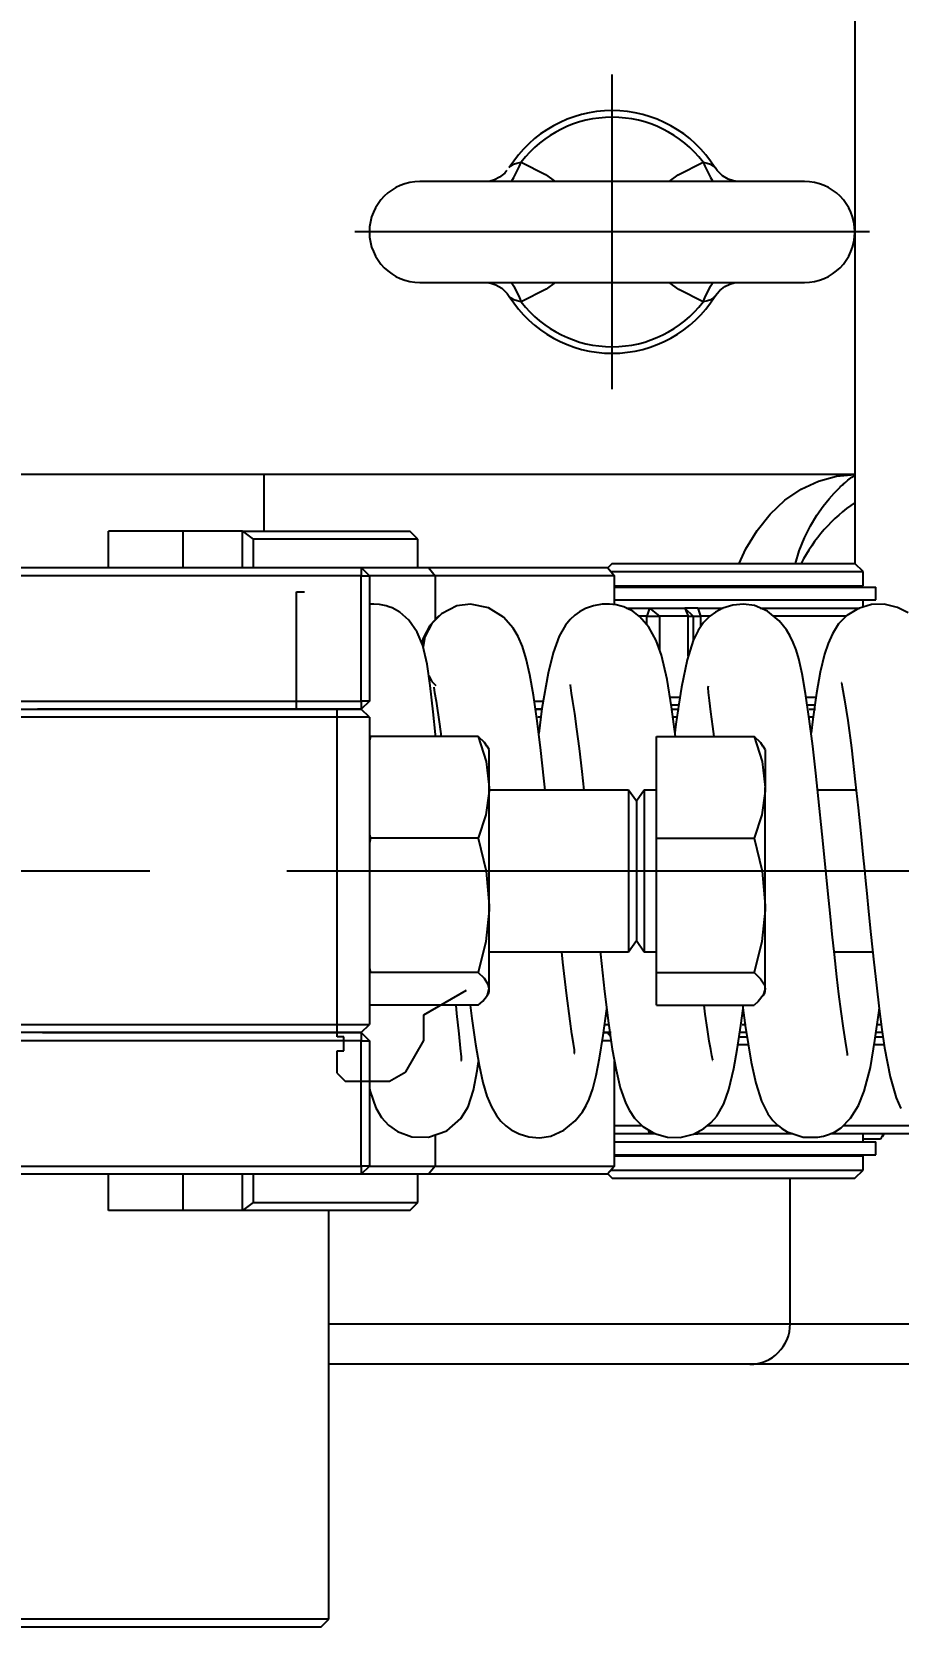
# Model space of a CAD drawing. Extents: x 4154 to 4364, y 2392 to 2546.
# Drawn here: x 4222.05 to 4230.49, y 2498.79 to 2514.34 of the extents above; entities that cross this region are included whole.
import ezdxf

# ---------------------------------------------------------------- set-up
doc = ezdxf.new("R2010")
doc.units = 0
doc.header["$LTSCALE"] = 1.5
doc.header["$MEASUREMENT"] = 0
doc.header["$PDSIZE"] = -1
doc.linetypes.add('CENTER', pattern=[10.16, 6.35, -1.27, 1.27, -1.27])
doc.layers.get('0').update_dxf_attribs({"color": 2})
doc.layers.add('1', color=7, linetype='Continuous')
doc.layers.add('SL', color=7, linetype='Continuous')
doc.styles.add('KWHS', font='ROMANS', dxfattribs={"bigfont": 'GHS'})
doc.styles.get("Standard").update_dxf_attribs({"font": 'romans.shx', "width": 0.9})
doc.dimstyles.get("Standard").update_dxf_attribs({"dimtxt": 0.18, "dimasz": 0.18, "dimexe": 0.18, "dimexo": 0.0625, "dimgap": 0.09, "dimtad": 0, "dimtih": 1, "dimtoh": 1, "dimdec": 4, "dimzin": 0, "dimdsep": 46, "dimtxsty": 'Standard', "dimcen": 0.09, "dimadec": 0, "dimazin": 0, "dimtfac": 1, "dimtdec": 4, "dimtofl": 0, "dimtmove": 0, "dimatfit": 0, "dimfxl": 1, "dimtolj": 1, "dimtzin": 0, "dimarcsym": 0})

# ---------------------------------------------------------------- blocks, each defined once
blk = doc.blocks.new('*D55')
at = {"layer": '1', "color": 1, "linetype": 'Continuous', "lineweight": 0}
for p, q in [((4171.689, 2507.369), (4171.689, 2529.363)), ((4238.783, 2507.369), (4238.783, 2529.363)), ((4173.189, 2528.863), (4237.283, 2528.863))]:
    blk.add_line(p, q, dxfattribs=at)
at = {"layer": '1', "color": 1, "linetype": 'Continuous'}
for points in [[(4173.189, 2529.113), (4173.189, 2528.613), (4171.689, 2528.863)], [(4237.283, 2529.113), (4237.283, 2528.613), (4238.783, 2528.863)]]:
    blk.add_solid(points, dxfattribs=at)
at = {"layer": 'Defpoints', "color": 0, "linetype": 'Continuous'}
for p in [(4238.783, 2528.863), (4171.689, 2506.869), (4238.783, 2506.869)]:
    blk.add_point(p, dxfattribs=at)
at = {"layer": '1', "color": 1, "linetype": 'Continuous', "insert": (4205.236, 2530.113), "char_height": 1.5, "attachment_point": 5, "style": 'KWHS'}
blk.add_mtext('\\A1;851', dxfattribs=at)
blk = doc.blocks.new('*D57')
at = {"layer": '1', "color": 1, "linetype": 'Continuous', "lineweight": 0}
for p, q in [((4228.978, 2519.483), (4237.739, 2519.483)), ((4237.239, 2517.983), (4237.239, 2513.888)), ((4230.713, 2512.388), (4237.739, 2512.388))]:
    blk.add_line(p, q, dxfattribs=at)
at = {"layer": '1', "color": 1, "linetype": 'Continuous'}
for points in [[(4236.989, 2517.983), (4237.489, 2517.983), (4237.239, 2519.483)], [(4236.989, 2513.888), (4237.489, 2513.888), (4237.239, 2512.388)]]:
    blk.add_solid(points, dxfattribs=at)
at = {"layer": 'Defpoints', "color": 0, "linetype": 'Continuous'}
for p in [(4228.478, 2519.483), (4230.213, 2512.388), (4237.239, 2512.388)]:
    blk.add_point(p, dxfattribs=at)
at = {"layer": '1', "color": 1, "linetype": 'Continuous', "insert": (4235.989, 2515.936), "char_height": 1.5, "attachment_point": 5, "rotation": 90, "style": 'KWHS'}
blk.add_mtext('\\A1;90', dxfattribs=at)

msp = doc.modelspace()

# ---------------------------------------------------------------- linework, layer by layer
at = {"color": 7, "linetype": 'Continuous'}
for p, q in [((4230.07147, 2521.84866), (4230.07147, 2510.02246)), ((4226.68024, 2512.98626), (4226.65904, 2512.95992)), ((4226.70427, 2513.01594), (4226.72035, 2513.03274)), ((4226.72035, 2513.03274), (4226.74589, 2513.04793)), ((4226.74589, 2513.04793), (4226.77846, 2513.05918)), ((4226.7652, 2512.95147), (4226.78365, 2512.98869)), ((4226.77846, 2513.05918), (4226.81949, 2513.06949)), ((4226.78365, 2512.98869), (4226.80186, 2513.0283)), ((4226.80186, 2513.0283), (4226.81949, 2513.06949)), ((4226.81949, 2513.06949), (4227.05818, 2512.94737)), ((4228.34867, 2512.94388), (4228.59297, 2513.06949)), ((4228.59297, 2513.06949), (4228.63185, 2513.05974)), ((4228.59297, 2513.06949), (4228.61059, 2513.0283)), ((4228.61059, 2513.0283), (4228.62881, 2512.98869)), ((4228.62881, 2512.98869), (4228.64725, 2512.95147)), ((4228.63185, 2513.05974), (4228.66499, 2513.04864)), ((4228.66499, 2513.04864), (4228.69135, 2513.03333)), ((4228.69135, 2513.03333), (4228.70818, 2513.01594)), ((4228.72783, 2512.98819), (4228.7104, 2513.0173)), ((4228.78126, 2512.93599), (4228.72783, 2512.98819)), ((4229.57871, 2512.88046), (4225.83374, 2512.88046)), ((4226.484, 2512.88052), (4226.48019, 2512.88061)), ((4226.51607, 2512.88407), (4226.484, 2512.88052)), ((4226.55895, 2512.89606), (4226.51607, 2512.88407)), ((4226.60861, 2512.92049), (4226.55895, 2512.89606)), ((4226.65904, 2512.95992), (4226.60861, 2512.92049)), ((4226.72492, 2512.88046), (4226.72915, 2512.88719)), ((4226.72915, 2512.88719), (4226.74691, 2512.91741)), ((4226.74691, 2512.91741), (4226.7652, 2512.95147)), ((4227.05818, 2512.94737), (4227.15117, 2512.88046)), ((4228.26083, 2512.88046), (4228.34867, 2512.94388)), ((4228.64725, 2512.95147), (4228.66554, 2512.91741)), ((4228.66554, 2512.91741), (4228.68331, 2512.88719)), ((4228.68331, 2512.88719), (4228.68753, 2512.88046)), ((4228.83807, 2512.90237), (4228.78126, 2512.93599)), ((4228.88793, 2512.88579), (4228.83807, 2512.90237)), ((4228.92632, 2512.8806), (4228.88793, 2512.88579)), ((4228.93153, 2512.88066), (4228.92632, 2512.8806)), ((4225.83374, 2511.89494), (4229.57871, 2511.89494)), ((4226.48093, 2511.89474), (4226.48613, 2511.8948)), ((4226.48613, 2511.8948), (4226.52453, 2511.88961)), ((4226.52453, 2511.88961), (4226.57438, 2511.87303)), ((4226.72492, 2511.89494), (4226.72915, 2511.88821)), ((4226.72915, 2511.88821), (4226.74691, 2511.858)), ((4227.15162, 2511.89494), (4227.06378, 2511.83153)), ((4228.35428, 2511.82804), (4228.26128, 2511.89494)), ((4228.66554, 2511.858), (4228.68331, 2511.88821)), ((4228.68331, 2511.88821), (4228.68753, 2511.89494)), ((4228.80384, 2511.85491), (4228.8535, 2511.87934)), ((4228.8535, 2511.87934), (4228.89638, 2511.89133)), ((4228.89638, 2511.89133), (4228.92845, 2511.89488)), ((4228.92845, 2511.89488), (4228.93226, 2511.89479)), ((4226.57438, 2511.87303), (4226.6312, 2511.83941)), ((4226.6312, 2511.83941), (4226.68462, 2511.78722)), ((4226.68462, 2511.78722), (4226.70205, 2511.7581)), ((4226.7211, 2511.74207), (4226.70427, 2511.75946)), ((4226.74747, 2511.72677), (4226.7211, 2511.74207)), ((4226.74691, 2511.858), (4226.7652, 2511.82393)), ((4226.7806, 2511.71566), (4226.74747, 2511.72677)), ((4226.7652, 2511.82393), (4226.78365, 2511.78671)), ((4226.78365, 2511.78671), (4226.80186, 2511.7471)), ((4226.80186, 2511.7471), (4226.81949, 2511.70591)), ((4227.06378, 2511.83153), (4226.81949, 2511.70591)), ((4228.59297, 2511.70591), (4228.35428, 2511.82804)), ((4228.59297, 2511.70591), (4228.61059, 2511.7471)), ((4228.61059, 2511.7471), (4228.62881, 2511.78671)), ((4228.62881, 2511.78671), (4228.64725, 2511.82393)), ((4228.66656, 2511.72747), (4228.63399, 2511.71622)), ((4228.64725, 2511.82393), (4228.66554, 2511.858)), ((4228.69211, 2511.74266), (4228.66656, 2511.72747)), ((4228.70818, 2511.75946), (4228.69211, 2511.74266)), ((4228.70818, 2511.75946), (4228.72857, 2511.78817)), ((4228.72857, 2511.78817), (4228.75212, 2511.81435)), ((4228.75212, 2511.81435), (4228.75476, 2511.81693)), ((4228.75422, 2511.81611), (4228.80384, 2511.85491)), ((4226.81949, 2511.70591), (4226.7806, 2511.71566)), ((4228.63399, 2511.71622), (4228.59297, 2511.70591)), ((4230.07147, 2510.02246), (4218.63947, 2510.02246)), ((4224.31605, 2509.47057), (4224.31605, 2510.02246)), ((4229.89194, 2510.00641), (4230.07147, 2510.02246)), ((4230.04301, 2509.99753), (4230.06412, 2510.01078)), ((4230.06347, 2510.01037), (4230.07472, 2510.01646)), ((4230.07147, 2510.02246), (4230.07147, 2509.75238)), ((4229.38947, 2509.77215), (4229.54744, 2509.87997)), ((4229.54744, 2509.87997), (4229.71607, 2509.95859)), ((4229.71607, 2509.95859), (4229.89194, 2510.00641)), ((4229.86797, 2509.84026), (4229.90186, 2509.87527)), ((4229.90186, 2509.87527), (4229.91863, 2509.8918)), ((4229.91863, 2509.8918), (4229.92674, 2509.89963)), ((4229.92674, 2509.89963), (4229.93252, 2509.90513)), ((4229.93252, 2509.90513), (4229.93924, 2509.91147)), ((4229.93924, 2509.91147), (4229.95033, 2509.92175)), ((4229.95033, 2509.92175), (4229.96709, 2509.93687)), ((4229.95189, 2509.92321), (4229.95193, 2509.92325)), ((4229.95193, 2509.92325), (4229.95594, 2509.9269)), ((4229.95594, 2509.9269), (4229.96835, 2509.93804)), ((4229.96709, 2509.93687), (4229.98137, 2509.94909)), ((4229.96835, 2509.93804), (4230.00257, 2509.9671)), ((4230.00257, 2509.9671), (4230.04301, 2509.99753)), ((4229.24539, 2509.63732), (4229.38947, 2509.77215)), ((4229.69972, 2509.62683), (4229.76158, 2509.71436)), ((4229.76158, 2509.71436), (4229.81918, 2509.78582)), ((4229.81918, 2509.78582), (4229.86797, 2509.84026)), ((4230.07147, 2509.75048), (4230.07147, 2509.15521)), ((4229.11812, 2509.47824), (4229.24539, 2509.63732)), ((4229.63775, 2509.52421), (4229.69972, 2509.62683)), ((4223.52505, 2509.47057), (4222.79931, 2509.47057)), ((4222.79931, 2509.11579), (4222.79931, 2509.47057)), ((4224.1055, 2509.47057), (4223.52505, 2509.47057)), ((4223.52505, 2509.11579), (4223.52505, 2509.47057)), ((4223.52505, 2509.11579), (4223.52505, 2509.47057)), ((4224.1055, 2509.47057), (4224.1057, 2509.47057)), ((4224.1055, 2509.11579), (4224.1055, 2509.47057)), ((4224.1057, 2509.47057), (4224.209, 2509.39173)), ((4224.1057, 2509.47057), (4225.73519, 2509.47057)), ((4224.209, 2509.39173), (4224.209, 2509.11579)), ((4225.81403, 2509.39173), (4224.209, 2509.39173)), ((4225.81403, 2509.39173), (4225.73519, 2509.47057)), ((4225.81403, 2509.11579), (4225.81403, 2509.39173)), ((4229.01026, 2509.29813), (4229.11812, 2509.47824)), ((4229.52787, 2509.27792), (4229.57937, 2509.40751)), ((4229.57937, 2509.40751), (4229.63775, 2509.52421)), ((4228.94495, 2509.15521), (4229.01026, 2509.29813)), ((4229.49161, 2509.15521), (4229.52787, 2509.27792)), ((4221.08355, 2509.11579), (4225.26215, 2509.11579)), ((4225.26215, 2509.11579), (4225.91738, 2509.11579)), ((4225.26215, 2509.11579), (4225.34099, 2509.03694)), ((4225.26215, 2509.11579), (4225.26215, 2509.03694)), ((4225.91738, 2509.11579), (4227.66058, 2509.11579)), ((4225.91738, 2509.11579), (4225.98024, 2509.03694)), ((4227.66058, 2509.11579), (4227.72874, 2509.03694)), ((4227.70623, 2509.15521), (4227.66347, 2509.11245)), ((4227.69466, 2509.07636), (4230.15031, 2509.07636)), ((4227.70623, 2509.15521), (4230.07147, 2509.15521)), ((4230.15031, 2509.07636), (4230.07147, 2509.15521)), ((4230.15031, 2509.07636), (4230.07147, 2509.15521)), ((4230.15031, 2508.93839), (4230.15031, 2509.07636)), ((4230.15031, 2508.93839), (4230.15031, 2509.07636)), ((4225.26215, 2509.03694), (4221.08355, 2509.03694)), ((4225.26215, 2509.03694), (4225.34099, 2509.03694)), ((4225.26215, 2507.8149), (4225.26215, 2509.03694)), ((4225.98024, 2509.03694), (4225.34099, 2509.03694)), ((4225.34099, 2509.03694), (4225.34099, 2507.8149)), ((4227.72874, 2509.03694), (4225.98024, 2509.03694)), ((4225.98024, 2509.03694), (4225.98024, 2508.60527)), ((4227.72874, 2508.75453), (4227.72874, 2509.03694)), ((4227.72874, 2508.93839), (4230.15031, 2508.93839)), ((4227.72874, 2508.92657), (4230.27571, 2508.92657)), ((4230.08329, 2508.92657), (4230.08329, 2508.93839)), ((4230.08329, 2508.92657), (4230.08329, 2508.93839)), ((4230.27571, 2508.80042), (4230.27571, 2508.92657)), ((4230.27571, 2508.80042), (4230.27571, 2508.92657)), ((4224.63141, 2508.87926), (4224.71026, 2508.87926)), ((4224.63141, 2507.73606), (4224.63141, 2508.87926)), ((4227.72874, 2508.80042), (4230.27571, 2508.80042)), ((4230.15031, 2508.73064), (4230.15031, 2508.80042)), ((4225.3854, 2508.76059), (4225.34099, 2508.75868)), ((4225.43972, 2508.75619), (4225.3854, 2508.76059)), ((4225.50338, 2508.74292), (4225.43972, 2508.75619)), ((4225.53025, 2508.73456), (4225.50338, 2508.74292)), ((4225.56151, 2508.72254), (4225.53025, 2508.73456)), ((4225.63696, 2508.68138), (4225.56151, 2508.72254)), ((4225.72612, 2508.60362), (4225.63696, 2508.68138)), ((4226.01783, 2508.64547), (4225.93119, 2508.55281)), ((4226.0437, 2508.66641), (4225.94941, 2508.5718)), ((4226.19454, 2508.74208), (4226.0437, 2508.66641)), ((4226.32651, 2508.761), (4226.19454, 2508.74208)), ((4226.50104, 2508.72525), (4226.32651, 2508.761)), ((4226.64642, 2508.63331), (4226.50104, 2508.72525)), ((4226.74259, 2508.52502), (4226.64642, 2508.63331)), ((4227.29829, 2508.61129), (4227.25223, 2508.55586)), ((4227.34324, 2508.65204), (4227.29829, 2508.61129)), ((4227.38778, 2508.68368), (4227.34324, 2508.65204)), ((4227.44734, 2508.71592), (4227.38778, 2508.68368)), ((4227.52377, 2508.74359), (4227.44734, 2508.71592)), ((4227.61005, 2508.75905), (4227.52377, 2508.74359)), ((4227.68185, 2508.76019), (4227.61005, 2508.75905)), ((4227.74375, 2508.75271), (4227.68185, 2508.76019)), ((4227.79468, 2508.74045), (4227.74375, 2508.75271)), ((4227.81934, 2508.73238), (4227.79468, 2508.74045)), ((4227.84624, 2508.72181), (4227.81934, 2508.73238)), ((4227.90644, 2508.69038), (4227.84624, 2508.72181)), ((4227.84669, 2508.72158), (4228.07093, 2508.72158)), ((4227.97392, 2508.63928), (4227.90644, 2508.69038)), ((4228.04461, 2508.64274), (4227.96935, 2508.64274)), ((4228.06366, 2508.53509), (4227.97392, 2508.63928)), ((4228.07093, 2508.72158), (4228.04461, 2508.64274)), ((4228.04461, 2508.64274), (4228.16599, 2508.64274)), ((4228.04461, 2508.5572), (4228.04461, 2508.64274)), ((4228.07093, 2508.72158), (4228.16599, 2508.64274)), ((4228.07093, 2508.72158), (4228.4158, 2508.72158)), ((4228.16599, 2508.64274), (4228.16599, 2508.31736)), ((4228.44827, 2508.64274), (4228.16599, 2508.64274)), ((4228.54078, 2508.72158), (4228.4158, 2508.72158)), ((4228.4158, 2508.72158), (4228.49464, 2508.64274)), ((4228.4158, 2508.72158), (4228.44827, 2508.64274)), ((4228.44827, 2508.64274), (4228.49464, 2508.64274)), ((4228.44827, 2508.2542), (4228.44827, 2508.64274)), ((4228.49464, 2508.64274), (4228.56846, 2508.64274)), ((4228.49464, 2508.64274), (4228.49464, 2508.40015)), ((4228.54078, 2508.72158), (4228.78785, 2508.72158)), ((4228.54078, 2508.72158), (4228.56846, 2508.64274)), ((4228.6592, 2508.64274), (4228.56846, 2508.64274)), ((4228.56846, 2508.64274), (4228.56846, 2508.53924)), ((4228.65863, 2508.64232), (4228.59623, 2508.57931)), ((4228.712, 2508.68176), (4228.65863, 2508.64232)), ((4228.78615, 2508.72105), (4228.712, 2508.68176)), ((4228.88186, 2508.75095), (4228.78615, 2508.72105)), ((4228.98457, 2508.76097), (4228.88186, 2508.75095)), ((4229.09365, 2508.74635), (4228.98457, 2508.76097)), ((4229.22059, 2508.69045), (4229.09365, 2508.74635)), ((4229.14991, 2508.72158), (4230.11973, 2508.72158)), ((4229.33275, 2508.59813), (4229.22059, 2508.69045)), ((4229.98818, 2508.64274), (4229.27856, 2508.64274)), ((4229.99322, 2508.64785), (4229.91301, 2508.56653)), ((4230.10545, 2508.71735), (4229.99322, 2508.64785)), ((4230.23363, 2508.75533), (4230.10545, 2508.71735)), ((4230.3575, 2508.75849), (4230.23363, 2508.75533)), ((4230.48612, 2508.72773), (4230.3575, 2508.75849)), ((4230.58908, 2508.67352), (4230.48612, 2508.72773)), ((4225.80762, 2508.48662), (4225.72612, 2508.60362)), ((4225.86081, 2508.35681), (4225.80762, 2508.48662)), ((4225.93119, 2508.55281), (4225.86526, 2508.42873)), ((4225.94941, 2508.5718), (4225.88061, 2508.4414)), ((4226.79138, 2508.44277), (4226.74259, 2508.52502)), ((4227.25223, 2508.55586), (4227.19039, 2508.4471)), ((4228.1338, 2508.40679), (4228.06366, 2508.53509)), ((4228.54286, 2508.50231), (4228.49675, 2508.40677)), ((4228.59623, 2508.57931), (4228.54286, 2508.50231)), ((4229.40464, 2508.50942), (4229.33275, 2508.59813)), ((4229.44196, 2508.44843), (4229.40464, 2508.50942)), ((4229.85165, 2508.47141), (4229.8094, 2508.37606)), ((4229.91301, 2508.56653), (4229.85165, 2508.47141)), ((4225.86526, 2508.42873), (4225.85107, 2508.38059)), ((4225.90334, 2508.17417), (4225.86081, 2508.35681)), ((4225.88061, 2508.4414), (4225.86416, 2508.34242)), ((4226.83191, 2508.34683), (4226.79138, 2508.44277)), ((4226.86909, 2508.2259), (4226.83191, 2508.34683)), ((4227.19039, 2508.4471), (4227.13096, 2508.28528)), ((4228.18561, 2508.26283), (4228.1338, 2508.40679)), ((4228.49675, 2508.40677), (4228.43596, 2508.21547)), ((4229.47098, 2508.38697), (4229.44196, 2508.44843)), ((4229.49794, 2508.31398), (4229.47098, 2508.38697)), ((4229.52353, 2508.22647), (4229.49794, 2508.31398)), ((4229.8094, 2508.37606), (4229.77531, 2508.27137)), ((4225.9336, 2507.96641), (4225.90334, 2508.17417)), ((4226.90387, 2508.07181), (4226.86909, 2508.2259)), ((4227.13096, 2508.28528), (4227.08151, 2508.08811)), ((4228.24069, 2508.02509), (4228.18561, 2508.26283)), ((4228.43596, 2508.21547), (4228.3813, 2507.94999)), ((4229.55686, 2508.08004), (4229.52353, 2508.22647)), ((4229.77531, 2508.27137), (4229.73407, 2508.09661)), ((4225.91999, 2508.05986), (4225.94938, 2508.00414)), ((4225.94938, 2508.00414), (4225.98672, 2507.96667)), ((4226.93873, 2507.87392), (4226.90387, 2508.07181)), ((4227.08151, 2508.08811), (4227.02166, 2507.74248)), ((4228.28382, 2507.75724), (4228.24069, 2508.02509)), ((4229.59089, 2507.88845), (4229.55686, 2508.08004)), ((4229.73407, 2508.09661), (4229.698, 2507.89265)), ((4229.9431, 2507.99401), (4229.93986, 2507.99396)), ((4229.93986, 2507.99396), (4229.94663, 2507.95356)), ((4225.96238, 2507.71011), (4225.9336, 2507.96641)), ((4225.97043, 2507.95151), (4225.96738, 2507.94605)), ((4225.96738, 2507.94605), (4225.97557, 2507.89937)), ((4225.97557, 2507.89937), (4225.99096, 2507.81466)), ((4226.97522, 2507.62121), (4226.93873, 2507.87392)), ((4227.30161, 2507.97519), (4227.2984, 2507.97112)), ((4227.2984, 2507.97112), (4227.30012, 2507.94434)), ((4227.30012, 2507.94434), (4227.30787, 2507.89217)), ((4227.30787, 2507.89217), (4227.32087, 2507.81012)), ((4228.26819, 2507.85432), (4228.36608, 2507.85432)), ((4228.3813, 2507.94999), (4228.35476, 2507.78316)), ((4228.64101, 2507.95852), (4228.63703, 2507.94433)), ((4228.63703, 2507.94433), (4228.64032, 2507.89789)), ((4228.64032, 2507.89789), (4228.64996, 2507.8206)), ((4229.62668, 2507.64207), (4229.59089, 2507.88845)), ((4229.59585, 2507.85432), (4229.69246, 2507.85432)), ((4229.698, 2507.89265), (4229.66118, 2507.63811)), ((4229.94663, 2507.95356), (4229.97033, 2507.82722)), ((4220.68935, 2507.73605), (4225.26215, 2507.73606)), ((4221.08355, 2507.81489), (4225.26215, 2507.8149)), ((4225.26215, 2507.73606), (4222.10849, 2507.73606)), ((4225.02562, 2507.73606), (4224.63141, 2507.73606)), ((4225.02562, 2504.54299), (4225.02562, 2507.73606)), ((4225.34099, 2507.8149), (4225.26215, 2507.73606)), ((4225.26215, 2507.8149), (4225.26215, 2507.73606)), ((4225.34099, 2507.8149), (4225.26215, 2507.8149)), ((4225.34099, 2507.65722), (4225.26215, 2507.73606)), ((4225.98359, 2507.48745), (4225.96238, 2507.71011)), ((4225.99096, 2507.81466), (4226.02542, 2507.58914)), ((4226.94777, 2507.8149), (4227.03729, 2507.8149)), ((4226.96181, 2507.73606), (4227.02659, 2507.73606)), ((4227.03039, 2507.73606), (4226.96658, 2507.73606)), ((4227.02166, 2507.74248), (4226.99032, 2507.49961)), ((4227.32087, 2507.81012), (4227.33831, 2507.69431)), ((4227.33831, 2507.69431), (4227.35947, 2507.54185)), ((4228.3537, 2507.77548), (4228.28089, 2507.77548)), ((4228.322, 2507.46827), (4228.28382, 2507.75724)), ((4228.29783, 2507.73606), (4228.35804, 2507.73606)), ((4228.35476, 2507.78316), (4228.32803, 2507.59043)), ((4228.64996, 2507.8206), (4228.66491, 2507.7103)), ((4228.66491, 2507.7103), (4228.68405, 2507.56619)), ((4229.68105, 2507.77548), (4229.6073, 2507.77548)), ((4229.62538, 2507.73606), (4229.68595, 2507.73606)), ((4229.97033, 2507.82722), (4230.00165, 2507.6266)), ((4225.34099, 2507.65722), (4220.61052, 2507.65722)), ((4225.34099, 2507.65722), (4225.34099, 2504.66125)), ((4226.02542, 2507.58914), (4226.04092, 2507.46827)), ((4227.01086, 2507.33403), (4226.97522, 2507.62121)), ((4227.02094, 2507.65722), (4226.98086, 2507.65722)), ((4227.35947, 2507.54185), (4227.38371, 2507.35105)), ((4228.34562, 2507.65722), (4228.30371, 2507.65722)), ((4228.32803, 2507.59043), (4228.31729, 2507.50394)), ((4228.68405, 2507.56619), (4228.69637, 2507.46827)), ((4229.66018, 2507.37623), (4229.62668, 2507.64207)), ((4229.67096, 2507.65722), (4229.62868, 2507.65722)), ((4229.66118, 2507.63811), (4229.64431, 2507.50217)), ((4230.00165, 2507.6266), (4230.03671, 2507.36009)), ((4225.34099, 2507.45784), (4225.352, 2507.46827)), ((4225.352, 2507.46827), (4225.34099, 2507.43336)), ((4226.40221, 2507.46827), (4225.352, 2507.46827)), ((4225.98523, 2507.46827), (4225.98359, 2507.48745)), ((4226.46304, 2507.41071), (4226.40221, 2507.46827)), ((4226.40221, 2507.46827), (4226.47885, 2507.22545)), ((4226.4856, 2507.37474), (4226.46304, 2507.41071)), ((4226.50784, 2507.34185), (4226.48857, 2507.37523)), ((4228.13985, 2506.477), (4228.13985, 2507.46827)), ((4228.13985, 2507.46827), (4229.0907, 2507.46827)), ((4229.15351, 2507.40836), (4229.0907, 2507.46827)), ((4229.0907, 2507.46827), (4229.16734, 2507.22545)), ((4229.17363, 2507.37474), (4229.15351, 2507.40836)), ((4229.19633, 2507.34185), (4229.17706, 2507.37523)), ((4229.69032, 2507.11248), (4229.66018, 2507.37623)), ((4226.47885, 2507.22545), (4226.50784, 2506.97263)), ((4226.50784, 2506.97263), (4226.50784, 2507.34185)), ((4227.04145, 2507.0627), (4227.01086, 2507.33403)), ((4227.38371, 2507.35105), (4227.40967, 2507.12933)), ((4229.16734, 2507.22545), (4229.19633, 2506.97263)), ((4229.19633, 2507.34185), (4229.19633, 2506.97263)), ((4230.03671, 2507.36009), (4230.07512, 2507.02808)), ((4227.05365, 2506.94765), (4227.04145, 2507.0627)), ((4227.40967, 2507.12933), (4227.42943, 2506.94765)), ((4229.71731, 2506.8604), (4229.69032, 2507.11248)), ((4226.50726, 2506.93738), (4226.47586, 2506.70683)), ((4226.50784, 2506.97263), (4226.50726, 2506.93738)), ((4226.50784, 2505.82248), (4226.50784, 2506.97263)), ((4227.8669, 2506.94765), (4226.50784, 2506.94765)), ((4227.8669, 2506.94765), (4227.8669, 2505.37082)), ((4227.94275, 2506.83932), (4227.8669, 2506.94765)), ((4228.0186, 2506.94765), (4227.94275, 2506.83932)), ((4228.0186, 2506.94765), (4228.0186, 2505.37082)), ((4228.13985, 2506.94765), (4228.0186, 2506.94765)), ((4229.19575, 2506.93738), (4229.16435, 2506.70683)), ((4229.19633, 2506.97263), (4229.19575, 2506.93738)), ((4229.19633, 2505.82248), (4229.19633, 2506.97263)), ((4230.08373, 2506.94765), (4229.70797, 2506.94765)), ((4230.07512, 2507.02808), (4230.10242, 2506.77296)), ((4227.94275, 2506.83932), (4227.94275, 2505.47915)), ((4229.75225, 2506.51828), (4229.71731, 2506.8604)), ((4230.10242, 2506.77296), (4230.12793, 2506.52426)), ((4226.47586, 2506.70683), (4226.40221, 2506.477)), ((4229.16435, 2506.70683), (4229.0907, 2506.477)), ((4225.34099, 2506.51138), (4225.352, 2506.477)), ((4225.352, 2506.477), (4225.34099, 2506.4309)), ((4226.40221, 2506.477), (4225.352, 2506.477)), ((4226.40221, 2506.477), (4226.47885, 2506.15633)), ((4228.13985, 2505.16796), (4228.13985, 2506.477)), ((4228.13985, 2506.477), (4229.0907, 2506.477)), ((4229.0907, 2506.477), (4229.16734, 2506.15633)), ((4229.78103, 2506.22936), (4229.75225, 2506.51828)), ((4230.12793, 2506.52426), (4230.1484, 2506.32026)), ((4230.1484, 2506.32026), (4230.16376, 2506.16576)), ((4226.47885, 2506.15633), (4226.50784, 2505.82248)), ((4229.16734, 2506.15633), (4229.19633, 2505.82248)), ((4229.80727, 2505.96545), (4229.78103, 2506.22936)), ((4230.16376, 2506.16576), (4230.17417, 2506.06087)), ((4229.83259, 2505.71428), (4229.80727, 2505.96545)), ((4230.17417, 2506.06087), (4230.1864, 2505.93782)), ((4226.50784, 2505.82248), (4226.50726, 2505.77592)), ((4226.50784, 2505.00908), (4226.50784, 2505.82248)), ((4229.19633, 2505.82248), (4229.19575, 2505.77592)), ((4229.19633, 2505.00908), (4229.19633, 2505.82248)), ((4230.1864, 2505.93782), (4230.20391, 2505.7629)), ((4226.50726, 2505.77592), (4226.47586, 2505.47146)), ((4229.19575, 2505.77592), (4229.16435, 2505.47146)), ((4229.85027, 2505.54281), (4229.83259, 2505.71428)), ((4230.20391, 2505.7629), (4230.22678, 2505.53832)), ((4229.87128, 2505.3452), (4229.85027, 2505.54281)), ((4230.22678, 2505.53832), (4230.25514, 2505.26957)), ((4226.47586, 2505.47146), (4226.40221, 2505.16796)), ((4226.50784, 2505.37082), (4227.8669, 2505.37082)), ((4227.22527, 2505.26911), (4227.21441, 2505.37082)), ((4227.58994, 2505.37082), (4227.59228, 2505.34835)), ((4227.59228, 2505.34835), (4227.63258, 2504.98515)), ((4227.8669, 2505.37082), (4227.94275, 2505.47915)), ((4227.94275, 2505.47915), (4228.0186, 2505.37082)), ((4228.0186, 2505.37082), (4228.13985, 2505.37082)), ((4229.16435, 2505.47146), (4229.0907, 2505.16796)), ((4229.86855, 2505.37082), (4230.24446, 2505.37082)), ((4229.89548, 2505.12793), (4229.87128, 2505.3452)), ((4225.34099, 2505.21336), (4225.352, 2505.16796)), ((4227.26019, 2504.96701), (4227.22527, 2505.26911)), ((4230.25514, 2505.26957), (4230.28012, 2505.04524)), ((4225.34099, 2505.15753), (4225.352, 2505.16796)), ((4226.40221, 2505.16796), (4225.352, 2505.16796)), ((4226.46304, 2505.11039), (4226.40221, 2505.16796)), ((4226.49946, 2505.05232), (4226.46304, 2505.11039)), ((4226.50784, 2505.00908), (4226.49946, 2505.05232)), ((4228.13985, 2504.8502), (4228.13985, 2505.16796)), ((4228.13985, 2505.16796), (4229.0907, 2505.16796)), ((4229.0907, 2505.16796), (4229.153, 2505.10866)), ((4229.153, 2505.10866), (4229.18966, 2505.04764)), ((4229.18966, 2505.04764), (4229.19633, 2505.00908)), ((4229.91558, 2504.95802), (4229.89548, 2505.12793)), ((4230.28012, 2505.04524), (4230.30754, 2504.81583)), ((4225.87266, 2504.75705), (4226.28708, 2504.99632)), ((4226.40221, 2504.8502), (4226.447, 2504.89035)), ((4226.447, 2504.89035), (4226.49173, 2504.94895)), ((4226.48857, 2504.94323), (4226.50784, 2504.97661)), ((4226.49173, 2504.94895), (4226.50784, 2505.00908)), ((4226.50784, 2504.97661), (4226.50784, 2505.00908)), ((4227.29605, 2504.69286), (4227.26019, 2504.96701)), ((4227.63258, 2504.98515), (4227.67097, 2504.67634)), ((4229.1297, 2504.88458), (4229.0907, 2504.8502)), ((4229.17908, 2504.94683), (4229.1297, 2504.88458)), ((4229.17706, 2504.94323), (4229.19633, 2504.97661)), ((4229.19633, 2505.00908), (4229.17908, 2504.94683)), ((4229.19633, 2504.97661), (4229.19633, 2505.00908)), ((4229.93722, 2504.78816), (4229.91558, 2504.95802)), ((4225.352, 2504.8502), (4225.34099, 2504.86007)), ((4226.40221, 2504.8502), (4225.352, 2504.8502)), ((4225.87266, 2504.50751), (4225.87266, 2504.75705)), ((4226.19424, 2504.76783), (4226.1868, 2504.8502)), ((4226.21417, 2504.57083), (4226.19424, 2504.76783)), ((4226.3221, 2504.8502), (4226.33845, 2504.7191)), ((4227.61898, 2504.55425), (4227.6538, 2504.81443)), ((4228.13985, 2504.8502), (4229.0907, 2504.8502)), ((4228.61339, 2504.76254), (4228.60211, 2504.8502)), ((4228.63446, 2504.61409), (4228.61339, 2504.76254)), ((4228.96003, 2504.65272), (4228.98104, 2504.81837)), ((4228.9771, 2504.8502), (4229.00177, 2504.6512)), ((4229.96014, 2504.6256), (4229.93722, 2504.78816)), ((4230.26627, 2504.50455), (4230.30615, 2504.79675)), ((4230.30615, 2504.79675), (4230.308, 2504.81231)), ((4230.30754, 2504.81583), (4230.33449, 2504.61185)), ((4220.68935, 2504.66126), (4225.34099, 2504.66125)), ((4225.26215, 2504.58241), (4220.68935, 2504.58242)), ((4222.15662, 2504.58241), (4225.26215, 2504.58241)), ((4225.26215, 2504.58241), (4225.34099, 2504.66125)), ((4225.26215, 2504.58241), (4225.34099, 2504.50357)), ((4225.26215, 2504.58241), (4225.26215, 2504.50357)), ((4226.22946, 2504.43205), (4226.21417, 2504.57083)), ((4226.33845, 2504.7191), (4226.37401, 2504.46956)), ((4227.31404, 2504.57237), (4227.29605, 2504.69286)), ((4227.32908, 2504.47826), (4227.31404, 2504.57237)), ((4227.62438, 2504.58241), (4227.66058, 2504.58241)), ((4227.69653, 2504.58241), (4227.63447, 2504.58241)), ((4227.64187, 2504.66125), (4227.68052, 2504.66125)), ((4227.66058, 2504.58241), (4227.68943, 2504.54903)), ((4227.67097, 2504.67634), (4227.70777, 2504.4226)), ((4228.65242, 2504.50008), (4228.63446, 2504.61409)), ((4228.92568, 2504.41951), (4228.96003, 2504.65272)), ((4229.02232, 2504.58241), (4228.95615, 2504.58241)), ((4228.97367, 2504.66125), (4229.01308, 2504.66125)), ((4229.00177, 2504.6512), (4229.05922, 2504.29473)), ((4229.97997, 2504.49972), (4229.96014, 2504.6256)), ((4230.3389, 2504.58241), (4230.2769, 2504.58241)), ((4230.3389, 2504.58241), (4230.2769, 2504.58241)), ((4230.28766, 2504.66125), (4230.32796, 2504.66125)), ((4230.28766, 2504.66125), (4230.32796, 2504.66125)), ((4230.33449, 2504.61185), (4230.36105, 2504.43456)), ((4225.26215, 2504.50357), (4221.00471, 2504.50358)), ((4225.09264, 2504.54299), (4225.02562, 2504.54299)), ((4225.09264, 2504.40501), (4225.09264, 2504.54299)), ((4225.26215, 2503.28153), (4225.26215, 2504.50357)), ((4225.26215, 2504.50357), (4225.34099, 2504.50357)), ((4225.34099, 2504.50357), (4225.34099, 2503.28153)), ((4225.69513, 2504.20003), (4225.87266, 2504.50751)), ((4226.23803, 2504.34758), (4226.22946, 2504.43205)), ((4226.37401, 2504.46956), (4226.40957, 2504.26445)), ((4227.33837, 2504.4157), (4227.32908, 2504.47826)), ((4227.33906, 2504.38316), (4227.33837, 2504.4157)), ((4227.58391, 2504.3333), (4227.61898, 2504.55425)), ((4227.69768, 2504.50357), (4227.61629, 2504.50357)), ((4227.70777, 2504.4226), (4227.74386, 2504.21918)), ((4228.66692, 2504.41709), (4228.65242, 2504.50008)), ((4228.67758, 2504.36115), (4228.66692, 2504.41709)), ((4228.89271, 2504.23419), (4228.92568, 2504.41951)), ((4229.03192, 2504.46415), (4228.93226, 2504.46415)), ((4228.94387, 2504.54299), (4229.01921, 2504.54299)), ((4229.99376, 2504.41849), (4229.97997, 2504.49972)), ((4230.00033, 2504.37448), (4229.99376, 2504.41849)), ((4230.22177, 2504.24341), (4230.26627, 2504.50455)), ((4230.35662, 2504.46415), (4230.25938, 2504.46415)), ((4230.35662, 2504.46415), (4230.25938, 2504.46415)), ((4230.27152, 2504.54299), (4230.34481, 2504.54299)), ((4230.27152, 2504.54299), (4230.34481, 2504.54299)), ((4230.36105, 2504.43456), (4230.41506, 2504.15118)), ((4225.02562, 2504.40501), (4225.09264, 2504.40501)), ((4225.02562, 2504.1882), (4225.02562, 2504.40501)), ((4226.23308, 2504.31209), (4226.23749, 2504.3105)), ((4226.23749, 2504.3105), (4226.23803, 2504.34758)), ((4226.39158, 2504.21058), (4226.40333, 2504.30047)), ((4226.40957, 2504.26445), (4226.44646, 2504.09811)), ((4227.33339, 2504.37999), (4227.33906, 2504.38316)), ((4227.55042, 2504.16458), (4227.58391, 2504.3333)), ((4227.72874, 2503.28153), (4227.72874, 2504.30442)), ((4228.6858, 2504.31355), (4228.67758, 2504.36115)), ((4228.68424, 2504.31415), (4228.6858, 2504.31355)), ((4229.05922, 2504.29473), (4229.10589, 2504.08896)), ((4229.99842, 2504.3606), (4230.00033, 2504.37448)), ((4225.02562, 2504.1882), (4225.10446, 2504.10936)), ((4225.10446, 2504.10936), (4225.53809, 2504.10936)), ((4225.53809, 2504.10936), (4225.69513, 2504.20003)), ((4226.35593, 2504.02285), (4226.39158, 2504.21058)), ((4227.51684, 2504.03513), (4227.55042, 2504.16458)), ((4227.74386, 2504.21918), (4227.78521, 2504.04477)), ((4228.8442, 2504.02932), (4228.89271, 2504.23419)), ((4230.16236, 2504.01086), (4230.22177, 2504.24341)), ((4230.41506, 2504.15118), (4230.47416, 2503.94618)), ((4225.34099, 2504.04045), (4225.34762, 2504.00777)), ((4225.34762, 2504.00777), (4225.40218, 2503.85053)), ((4226.30198, 2503.8605), (4226.35593, 2504.02285)), ((4226.44646, 2504.09811), (4226.48611, 2503.96455)), ((4226.48611, 2503.96455), (4226.52985, 2503.85815)), ((4227.48134, 2503.93412), (4227.51684, 2504.03513)), ((4227.78521, 2504.04477), (4227.83947, 2503.89155)), ((4228.79446, 2503.88892), (4228.8442, 2504.02932)), ((4229.10589, 2504.08896), (4229.16273, 2503.91429)), ((4230.10551, 2503.87106), (4230.16236, 2504.01086)), ((4230.47416, 2503.94618), (4230.51865, 2503.84358)), ((4225.40218, 2503.85053), (4225.45781, 2503.75608)), ((4226.23294, 2503.74532), (4226.30198, 2503.8605)), ((4226.52985, 2503.85815), (4226.57937, 2503.77336)), ((4227.34573, 2503.72426), (4227.41599, 2503.81211)), ((4227.41599, 2503.81211), (4227.45243, 2503.87229)), ((4227.45243, 2503.87229), (4227.48134, 2503.93412)), ((4227.83947, 2503.89155), (4227.87401, 2503.82308)), ((4227.87401, 2503.82308), (4227.92398, 2503.74981)), ((4228.72646, 2503.76987), (4228.79446, 2503.88892)), ((4229.16273, 2503.91429), (4229.22443, 2503.79031)), ((4229.22443, 2503.79031), (4229.2707, 2503.72725)), ((4230.02925, 2503.74893), (4230.10551, 2503.87106)), ((4225.45781, 2503.75608), (4225.52673, 2503.68045)), ((4225.52673, 2503.68045), (4225.6155, 2503.6178)), ((4226.09699, 2503.62568), (4226.23294, 2503.74532)), ((4226.57937, 2503.77336), (4226.62211, 2503.72015)), ((4226.62211, 2503.72015), (4226.66999, 2503.67441)), ((4226.66999, 2503.67441), (4226.72387, 2503.63508)), ((4226.72387, 2503.63508), (4226.79905, 2503.59591)), ((4227.23513, 2503.63141), (4227.34573, 2503.72426)), ((4227.72874, 2503.67573), (4227.9979, 2503.67573)), ((4227.92398, 2503.74981), (4228.00509, 2503.66853)), ((4228.00509, 2503.66853), (4228.11806, 2503.59966)), ((4228.05773, 2503.63643), (4228.07093, 2503.59689)), ((4228.49852, 2503.59199), (4228.60057, 2503.64651)), ((4228.60057, 2503.64651), (4228.67192, 2503.70616)), ((4228.63553, 2503.67573), (4229.32297, 2503.67573)), ((4228.67192, 2503.70616), (4228.72646, 2503.76987)), ((4229.2707, 2503.72725), (4229.31619, 2503.68133)), ((4229.31619, 2503.68133), (4229.33839, 2503.66298)), ((4229.33839, 2503.66298), (4229.36009, 2503.64703)), ((4229.36009, 2503.64703), (4229.41203, 2503.61542)), ((4229.87206, 2503.61358), (4229.93685, 2503.65584)), ((4229.93685, 2503.65584), (4230.02925, 2503.74893)), ((4229.9566, 2503.67573), (4230.65154, 2503.67573)), ((4225.6155, 2503.6178), (4225.75561, 2503.56672)), ((4225.75561, 2503.56672), (4225.91611, 2503.56211)), ((4225.91611, 2503.56211), (4226.09699, 2503.62568)), ((4225.98024, 2503.58465), (4225.98024, 2503.28153)), ((4226.79905, 2503.59591), (4226.8954, 2503.56669)), ((4226.8954, 2503.56669), (4226.99788, 2503.55759)), ((4226.99788, 2503.55759), (4227.10777, 2503.57347)), ((4227.10777, 2503.57347), (4227.23513, 2503.63141)), ((4228.07093, 2503.59689), (4227.72874, 2503.59689)), ((4227.72874, 2503.51805), (4230.27571, 2503.51805)), ((4228.09282, 2503.61504), (4228.07093, 2503.59689)), ((4228.12764, 2503.59689), (4228.07093, 2503.59689)), ((4228.11806, 2503.59966), (4228.24624, 2503.56266)), ((4228.24624, 2503.56266), (4228.37031, 2503.56038)), ((4228.37031, 2503.56038), (4228.49852, 2503.59199)), ((4228.50769, 2503.59689), (4228.54078, 2503.59689)), ((4228.54842, 2503.61865), (4228.54078, 2503.59689)), ((4229.46731, 2503.59689), (4228.54078, 2503.59689)), ((4229.41203, 2503.61542), (4229.56615, 2503.56376)), ((4229.56615, 2503.56376), (4229.71082, 2503.56199)), ((4229.71082, 2503.56199), (4229.76649, 2503.57282)), ((4229.76649, 2503.57282), (4229.81525, 2503.588)), ((4229.81525, 2503.588), (4229.87206, 2503.61358)), ((4230.78401, 2503.59689), (4229.835, 2503.59689)), ((4230.15031, 2503.51805), (4230.15031, 2503.59689)), ((4230.32009, 2503.54407), (4230.15031, 2503.54407)), ((4230.27571, 2503.3919), (4230.27571, 2503.51805)), ((4230.27571, 2503.3919), (4230.27571, 2503.51805)), ((4230.34678, 2503.59689), (4230.32009, 2503.54407)), ((4230.34678, 2503.59689), (4230.32009, 2503.54407)), ((4230.34025, 2503.57083), (4230.3553, 2503.59689)), ((4230.34025, 2503.57083), (4230.3553, 2503.59689)), ((4227.72874, 2503.3919), (4230.27571, 2503.3919)), ((4227.72874, 2503.38008), (4230.15031, 2503.38008)), ((4230.08329, 2503.38008), (4230.08329, 2503.3919)), ((4230.15031, 2503.2421), (4230.15031, 2503.38008)), ((4221.08355, 2503.28153), (4225.26215, 2503.28153)), ((4225.26215, 2503.20268), (4221.08355, 2503.20268)), ((4222.79931, 2502.8479), (4222.79931, 2503.20268)), ((4223.52505, 2502.8479), (4223.52505, 2503.20268)), ((4223.52505, 2502.8479), (4223.52505, 2503.20268)), ((4224.1055, 2502.8479), (4224.1055, 2503.20268)), ((4224.209, 2503.20268), (4224.209, 2502.92674)), ((4225.26215, 2503.28153), (4225.26215, 2503.20268)), ((4225.34099, 2503.28153), (4225.26215, 2503.20268)), ((4225.34099, 2503.28153), (4225.26215, 2503.28153)), ((4225.91738, 2503.20268), (4225.26215, 2503.20268)), ((4225.34099, 2503.28153), (4225.98024, 2503.28153)), ((4225.81403, 2502.92674), (4225.81403, 2503.20268)), ((4225.98024, 2503.28153), (4225.91738, 2503.20268)), ((4227.66058, 2503.20268), (4225.91738, 2503.20268)), ((4225.98024, 2503.28153), (4227.72874, 2503.28153)), ((4227.72874, 2503.28153), (4227.66058, 2503.20268)), ((4227.66347, 2503.20602), (4227.70623, 2503.16326)), ((4227.69466, 2503.2421), (4230.15031, 2503.2421)), ((4230.07147, 2503.16326), (4230.15031, 2503.2421)), ((4227.70623, 2503.16326), (4230.07147, 2503.16326)), ((4229.44074, 2501.74412), (4229.44074, 2503.16326)), ((4224.209, 2502.92674), (4224.1057, 2502.8479)), ((4224.209, 2502.92674), (4225.81403, 2502.92674)), ((4225.73519, 2502.8479), (4225.81403, 2502.92674)), ((4225.73519, 2502.8479), (4225.81403, 2502.92674)), ((4223.52505, 2502.8479), (4222.79931, 2502.8479)), ((4224.1055, 2502.8479), (4223.52505, 2502.8479)), ((4224.1057, 2502.8479), (4224.1055, 2502.8479)), ((4225.73519, 2502.8479), (4224.1057, 2502.8479)), ((4225.73519, 2502.8479), (4224.1057, 2502.8479)), ((4224.94678, 2498.86641), (4224.94678, 2502.8479)), ((4224.94678, 2501.74412), (4229.44074, 2501.74412)), ((4229.44074, 2501.74412), (4230.62336, 2501.74412)), ((4229.04653, 2501.34991), (4224.94678, 2501.34991)), ((4230.62336, 2501.34991), (4229.04653, 2501.34991)), ((4224.94678, 2498.86641), (4216.8734, 2498.86641)), ((4224.86794, 2498.78757), (4224.94678, 2498.86641)), ((4224.86794, 2498.78757), (4216.82786, 2498.78757))]:
    msp.add_line(p, q, dxfattribs=at)
for centre, radius, start, end in [((4227.70623, 2512.3877), 1.18262, 32.088248, 147.911752), ((4227.70623, 2512.3877), 1.11855, 37.55552, 142.44448), ((4225.83374, 2512.3877), 0.49276, 90, 270), ((4229.57871, 2512.3877), 0.49276, 270, 90), ((4227.70623, 2512.3877), 1.18262, 212.088248, 327.911752), ((4227.70623, 2512.3877), 1.11855, 217.55552, 322.44448), ((4230.95677, 2508.44563), 1.57683, 124.110303, 153.256316), ((4229.04653, 2501.74412), 0.39421, 270, 0)]:
    msp.add_arc(centre, radius, start, end, dxfattribs=at)
at = {"layer": 'SL', "color": 1, "linetype": 'CENTER', "ltscale": 0.7}
for p, q in [((4227.70623, 2510.85384), (4227.70623, 2513.92156)), ((4230.21348, 2512.3877), (4225.19898, 2512.3877)), ((4171.19587, 2506.15923), (4239.27701, 2506.15923))]:
    msp.add_line(p, q, dxfattribs=at)

# ---------------------------------------------------------------- dimensions: what is measured, and where the dimension line sits
at = {"layer": '1', "color": 7, "linetype": 'Continuous'}
dim = msp.add_linear_dim(base=(4238.78344, 2528.86297), p1=(4171.68945, 2506.86881), p2=(4238.78344, 2506.86881), text='851', dimstyle='Standard', override={"dimtxt": 1.5, "dimasz": 1.5, "dimexe": 0.5, "dimexo": 0.5, "dimgap": 0.5, "dimtad": 3, "dimtih": 0, "dimtoh": 0, "dimzin": 12, "dimdsep": 0, "dimtxsty": 'KWHS', "dimcen": 0, "dimdle": 10, "dimclrd": 1, "dimclre": 1, "dimclrt": 1, "dimadec": 2, "dimazin": 3, "dimtfac": 0.6, "dimtofl": 1, "dimtmove": 1, "dimatfit": 3, "dimtvp": 1, "dimlwd": 0, "dimlwe": 0}, dxfattribs=at)
dim.commit()
dim.dimension.update_dxf_attribs({"geometry": '*D55', "text_midpoint": (4205.23644, 2530.11297)})
dim = msp.add_linear_dim(base=(4237.23892, 2512.3877), p1=(4228.47762, 2519.48342), p2=(4230.21348, 2512.3877), angle=90, text='90', dimstyle='Standard', override={"dimtxt": 1.5, "dimasz": 1.5, "dimexe": 0.5, "dimexo": 0.5, "dimgap": 0.5, "dimtad": 3, "dimtih": 0, "dimtoh": 0, "dimzin": 12, "dimdsep": 0, "dimtxsty": 'KWHS', "dimcen": 0, "dimdle": 10, "dimclrd": 1, "dimclre": 1, "dimclrt": 1, "dimadec": 2, "dimazin": 3, "dimtfac": 0.6, "dimtofl": 1, "dimtmove": 1, "dimatfit": 3, "dimtvp": 1, "dimlwd": 0, "dimlwe": 0}, dxfattribs=at)
dim.commit()
dim.dimension.update_dxf_attribs({"geometry": '*D57', "text_midpoint": (4235.98892, 2515.93556)})

doc.saveas('drawing.dxf')
